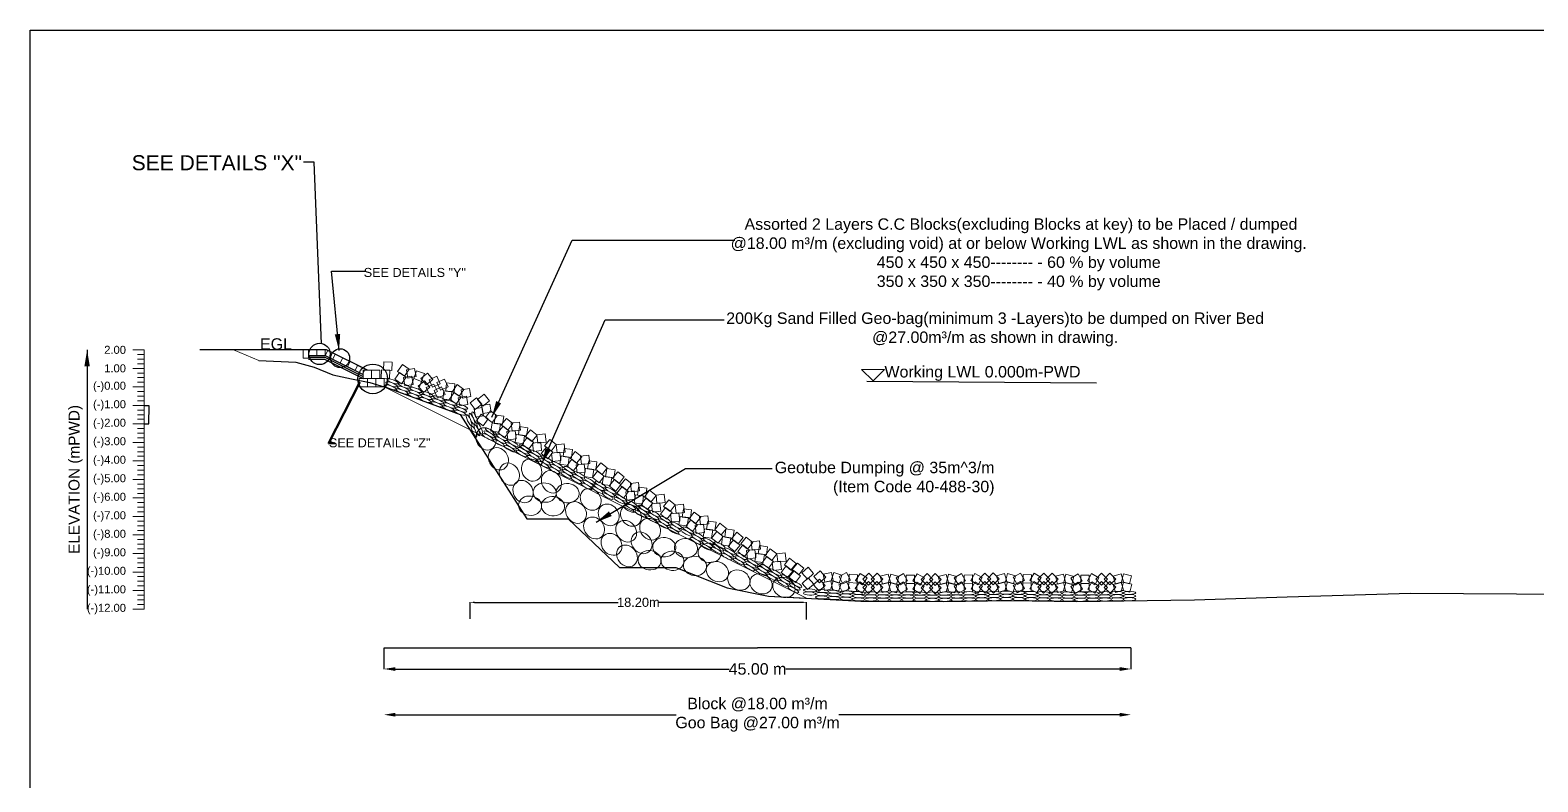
# Model space of a CAD drawing. Header units: inches. Extents: x 89000 to 1304432, y -10828 to 220529.
# Drawn here: x 1190099 to 1196694, y 136581 to 139871 of the extents above; entities that cross this region are included whole.
import ezdxf

# ---------------------------------------------------------------- set-up
doc = ezdxf.new("R2010")
doc.units = ezdxf.units.IN
doc.header["$LTSCALE"] = 7
doc.header["$MEASUREMENT"] = 0
for name, color, linetype, lineweight in [('Cross Section Labels', 7, 'Continuous', 9), ('Existing_Bed_Level for Xsection', 7, 'Continuous', 25), ('Long Section Labels', 7, 'Continuous', 9)]:
    doc.layers.add(name, color=color, linetype=linetype, lineweight=lineweight)
doc.styles.get("Standard").update_dxf_attribs({"font": 'arial.ttf'})
doc.dimstyles.new('Appron Lebeling Style', dxfattribs={"dimtxt": 50, "dimasz": 50, "dimexe": 0.18, "dimexo": 0.0625, "dimgap": 0.09, "dimtad": 0, "dimtih": 1, "dimtoh": 1, "dimdec": 4, "dimzin": 0, "dimdsep": 46, "dimtxsty": 'Standard', "dimcen": 0.09, "dimse1": 1, "dimse2": 1, "dimadec": 0, "dimazin": 0, "dimtfac": 1, "dimtdec": 4, "dimtofl": 0, "dimtmove": 0, "dimatfit": 3, "dimfxl": 1, "dimtolj": 1, "dimtzin": 0, "dimarcsym": 0})
doc.dimstyles.get("Standard").update_dxf_attribs({"dimtxt": 0.18, "dimasz": 0.18, "dimexe": 0.18, "dimexo": 0.0625, "dimgap": 0.09, "dimtad": 0, "dimtih": 1, "dimtoh": 1, "dimdec": 4, "dimzin": 0, "dimdsep": 46, "dimtxsty": 'Standard', "dimcen": 0.09, "dimadec": 0, "dimazin": 0, "dimtfac": 1, "dimtdec": 4, "dimtofl": 0, "dimtmove": 0, "dimatfit": 3, "dimfxl": 1, "dimtolj": 1, "dimtzin": 0, "dimarcsym": 0})

# ---------------------------------------------------------------- blocks, each defined once
blk = doc.blocks.new('*D23')
at = {"layer": 'Cross Section Labels', "color": 0, "lineweight": -2, "transparency": 16777216}
for p, q in [((1191696.8, 137075), (1193157, 137075)), ((1194864.4, 137075), (1193404.2, 137075))]:
    blk.add_line(p, q, dxfattribs=at)
at = {"layer": 'Cross Section Labels', "color": 0, "transparency": 16777216}
for points in [[(1191696.8, 137083.3), (1191696.8, 137066.6), (1191646.8, 137075)], [(1194864.4, 137083.3), (1194864.4, 137066.6), (1194914.4, 137075)]]:
    blk.add_solid(points, dxfattribs=at)
at = {"layer": 'Defpoints', "color": 0, "transparency": 16777216}
for p in [(1191646.8, 138047), (1194914.4, 137111.2), (1194914.4, 137075)]:
    blk.add_point(p, dxfattribs=at)
at = {"layer": 'Cross Section Labels', "color": 0, "transparency": 16777216, "insert": (1193280.6, 137075), "char_height": 50, "attachment_point": 5}
blk.add_mtext('\\A1;45.00 m', dxfattribs=at)
blk = doc.blocks.new('*D24')
at = {"layer": 'Cross Section Labels', "color": 0, "lineweight": -2, "transparency": 16777216}
for p, q in [((1191696.8, 136875), (1192925, 136875)), ((1194864.4, 136875), (1193636.2, 136875))]:
    blk.add_line(p, q, dxfattribs=at)
at = {"layer": 'Cross Section Labels', "color": 0, "transparency": 16777216}
for points in [[(1191696.8, 136883.3), (1191696.8, 136866.6), (1191646.8, 136875)], [(1194864.4, 136883.3), (1194864.4, 136866.6), (1194914.4, 136875)]]:
    blk.add_solid(points, dxfattribs=at)
at = {"layer": 'Defpoints', "color": 0, "transparency": 16777216}
for p in [(1191646.8, 138047), (1194914.4, 137111.2), (1194914.4, 136875)]:
    blk.add_point(p, dxfattribs=at)
at = {"layer": 'Cross Section Labels', "color": 0, "transparency": 16777216, "insert": (1193280.6, 136875), "char_height": 50, "attachment_point": 5}
blk.add_mtext('\\A1;Block @18.00 m³/m ^JGoo Bag @27.00 m³/m ', dxfattribs=at)
blk = doc.blocks.new('*D95')
at = {"layer": 'Cross Section Labels', "color": 0, "lineweight": -2, "transparency": 16777216}
for p, q in [((1192023.2, 137294.8), (1192023.2, 137367)), ((1192043.2, 137366.8), (1192670.9, 137366.8)), ((1193475.5, 137366.8), (1192847.8, 137366.8)), ((1193495.5, 137292.2), (1193495.5, 137367))]:
    blk.add_line(p, q, dxfattribs=at)
at = {"layer": 'Cross Section Labels', "color": 0, "transparency": 16777216}
for points in [[(1192043.2, 137370.1), (1192043.2, 137363.5), (1192023.2, 137366.8)], [(1193475.5, 137370.1), (1193475.5, 137363.5), (1193495.5, 137366.8)]]:
    blk.add_solid(points, dxfattribs=at)
at = {"layer": 'Defpoints', "color": 0, "transparency": 16777216}
for p in [(1192023.2, 137366.8), (1192023.2, 137294.8), (1193495.5, 137292.1)]:
    blk.add_point(p, dxfattribs=at)
at = {"layer": 'Cross Section Labels', "color": 0, "transparency": 16777216, "insert": (1192759.4, 137366.8), "char_height": 40, "attachment_point": 5}
blk.add_mtext('\\A1;18.20m', dxfattribs=at)
blk = doc.blocks.new('*D99')
at = {"layer": 'Cross Section Labels', "color": 0, "lineweight": -2, "transparency": 16777216}
for p, q in [((1191646.8, 137075), (1191646.8, 137168.3)), ((1191646.9, 137168.1), (1193279.9, 137168.1)), ((1194914.2, 137168.1), (1193281.2, 137168.1)), ((1194914.4, 137075), (1194914.4, 137168.3))]:
    blk.add_line(p, q, dxfattribs=at)
at = {"layer": 'Cross Section Labels', "color": 0, "transparency": 16777216}
for points in [[(1191646.9, 137168.1), (1191646.9, 137168.1), (1191646.8, 137168.1)], [(1194914.2, 137168.1), (1194914.2, 137168.1), (1194914.4, 137168.1)]]:
    blk.add_solid(points, dxfattribs=at)
at = {"layer": 'Defpoints', "color": 0, "transparency": 16777216}
for p in [(1194914.4, 137168.1), (1191646.8, 137075), (1194914.4, 137075)]:
    blk.add_point(p, dxfattribs=at)
at = {"layer": 'Cross Section Labels', "color": 0, "transparency": 16777216, "insert": (1193280.6, 137168.1), "char_height": 0.18, "attachment_point": 5}
blk.add_mtext('\\A1;3267.6156', dxfattribs=at)
blk = doc.blocks.new('*D100')
at = {"layer": 'Cross Section Labels', "color": 0, "lineweight": -2, "transparency": 16777216}
for p, q in [((1190598.1, 138228.6), (1190618.7, 138228.6)), ((1190618.5, 138228.4), (1190618.5, 138188.2)), ((1190618.5, 138147.7), (1190618.5, 138187.9)), ((1190598.1, 138147.6), (1190618.7, 138147.6))]:
    blk.add_line(p, q, dxfattribs=at)
at = {"layer": 'Cross Section Labels', "color": 0, "transparency": 16777216}
for points in [[(1190618.5, 138228.4), (1190618.5, 138228.4), (1190618.5, 138228.6)], [(1190618.5, 138147.7), (1190618.5, 138147.7), (1190618.5, 138147.6)]]:
    blk.add_solid(points, dxfattribs=at)
at = {"layer": 'Defpoints', "color": 0, "transparency": 16777216}
for p in [(1190598, 138228.6), (1190598, 138147.6), (1190618.5, 138147.6)]:
    blk.add_point(p, dxfattribs=at)
at = {"layer": 'Cross Section Labels', "color": 0, "transparency": 16777216, "insert": (1190618.5, 138188.1), "char_height": 0.18, "attachment_point": 5}
blk.add_mtext('\\A1;81.0000', dxfattribs=at)

msp = doc.modelspace()

# ---------------------------------------------------------------- linework, layer by layer
msp.add_lwpolyline([(1190098.86418, 139870.76803), (1200098.86418, 139870.76803), (1200098.86418, 132799.76803), (1190098.86418, 132799.76803)], close=True)
at = {"color": 0, "linetype": 'Continuous', "lineweight": -3, "ltscale": 0.5}
for centre, radius in [((1191364.74494, 138453.92755), 46.58127), ((1191454.98201, 138435.27824), 41.34842), ((1191597.65428, 138344.52091), 64.90288)]:
    msp.add_circle(centre, radius, dxfattribs=at)
at = {"layer": 'Cross Section Labels'}
for p, q in [((1191098.86418, 138425.30703), (1190988.80374, 138471.55803)), ((1193495.47545, 137385.20112), (1191646.76162, 138309.55803)), ((1192023.24846, 138121.31461), (1192272.11233, 137732.02803)), ((1192451.89887, 137732.02803), (1192676.57941, 137518.99803)), ((1192676.57941, 137518.99803), (1192923.85825, 137518.99803)), ((1192923.85825, 137518.99803), (1193148.26108, 137430.70803)), ((1193148.26108, 137430.70803), (1193328.03372, 137394.25803)), ((1193328.03372, 137394.25803), (1193495.47545, 137385.20112))]:
    msp.add_line(p, q, dxfattribs=at)
msp.add_lwpolyline([(1193785.95667, 138335.87082), (1193835.95667, 138385.87082), (1193735.95667, 138385.87082)], close=True, dxfattribs=at)
for centre, major_axis in [((1192092.79556, 138082.08647), (23.3014, -44.94369)), ((1192147.00772, 137994.95146), (23.3014, -44.94369)), ((1192194.97884, 137927.93533), (23.3014, -44.94369)), ((1192292.23393, 137945.81559), (23.3014, -44.94369)), ((1192255.13189, 137851.47926), (23.3014, -44.94369)), ((1192379.17729, 137894.13723), (23.3014, -44.94369)), ((1192349.79736, 137846.94947), (50.27199, -5.96805)), ((1192449.94411, 137844.56845), (50.27199, -5.96805)), ((1192551.05536, 137817.35207), (31.35051, -39.74967)), ((1192285.70943, 137789.67361), (50.27199, -5.96805)), ((1192385.85617, 137787.29258), (50.27199, -5.96805)), ((1192486.96743, 137760.07621), (31.35051, -39.74967)), ((1192629.74124, 137749.47432), (31.35051, -39.74967)), ((1192726.77523, 137747.28732), (31.35051, -39.74967)), ((1192565.65331, 137692.19845), (31.35051, -39.74967)), ((1192706.04364, 137678.0236), (31.35051, -39.74967)), ((1192810.81787, 137686.75517), (31.35051, -39.74967)), ((1192641.95571, 137620.74773), (31.35051, -39.74967)), ((1192773.71583, 137627.32194), (31.35051, -39.74967)), ((1192872.56987, 137608.15926), (50.27199, -5.96805)), ((1192967.35987, 137604.14485), (50.27199, -5.96805)), ((1192709.6279, 137570.04607), (31.35051, -39.74967)), ((1192808.48194, 137550.88339), (50.27199, -5.96805)), ((1192908.62869, 137548.50237), (50.27199, -5.96805)), ((1193071.08066, 137583.10719), (50.27199, -5.96805)), ((1193006.99272, 137525.83132), (50.27199, -5.96805)), ((1193105.38957, 137501.28816), (44.58959, -23.97204)), ((1193198.85163, 137464.43317), (44.58959, -23.97204)), ((1193295.82832, 137447.74924), (44.58959, -23.97204)), ((1193395.93062, 137432.09781), (44.58959, -23.97204))]:
    msp.add_ellipse(centre, major_axis=major_axis, ratio=0.8367374961, dxfattribs=at)
at = {"layer": 'Existing_Bed_Level for Xsection'}
for points in [[(1191395.66162, 138471.55803), (1190840.39418, 138471.55803)], [(1191573.86162, 138382.45803), (1191400.79246, 138468.99261), (1191395.66162, 138471.55803), (1191389.92517, 138471.55803), (1191317.02517, 138471.55803)], [(1191317.02517, 138447.25803), (1191389.92517, 138447.25803), (1191555.63662, 138364.4023)], [(1191317.02517, 138439.15803), (1191388.01302, 138439.15803), (1191555.63662, 138355.34623)], [(1191098.86418, 138425.30703), (1191260.87594, 138417.20703), (1191341.9042, 138396.14703), (1191422.8877, 138362.93703), (1191503.91596, 138344.30703), (1191584.94422, 138328.10703), (1191665.92772, 138303.80703), (1191980.06278, 138188.86803), (1192272.11233, 137732.02803), (1192451.89887, 137732.02803), (1192676.57941, 137518.99803), (1192923.85825, 137518.99803), (1193148.26108, 137430.70803), (1193328.03372, 137394.25803), (1193732.36029, 137372.38803), (1194091.99535, 137370.76803), (1194384.03405, 137374.81803), (1194676.07395, 137370.76803), (1195192.60841, 137377.24803), (1195597.03336, 137390.20803), (1196136.28598, 137406.40803), (1196832.60602, 137402.35803), (1197236.95586, 137402.35803), (1197596.51079, 137413.69803)], [(1191317.02517, 138431.05803), (1191386.10087, 138431.05803), (1191555.63662, 138346.29015)], [(1193758.76162, 138334.55803), (1194762.6948, 138328.01817)]]:
    msp.add_lwpolyline(points, dxfattribs=at)
at = {"layer": 'Long Section Labels'}
for points in [[(1190597.99005, 138471.55803), (1190547.99005, 138471.55803)], [(1190597.99005, 138451.30803), (1190567.99005, 138451.30803)], [(1190597.99005, 137337.55803), (1190597.99005, 137418.55803), (1190597.99005, 137499.55803), (1190597.99005, 137580.55803), (1190597.99005, 137661.55803), (1190597.99005, 137742.55803), (1190597.99005, 137823.55803), (1190597.99005, 137904.55803), (1190597.99005, 137985.55803), (1190597.99005, 138066.55803), (1190597.99005, 138147.55803), (1190597.99005, 138228.55803), (1190597.99005, 138309.55803), (1190597.99005, 138390.55803), (1190597.99005, 138471.55803)], [(1190597.99005, 138390.55803), (1190547.99005, 138390.55803)], [(1190597.99005, 138431.05803), (1190567.99005, 138431.05803)], [(1190597.99005, 138410.80803), (1190567.99005, 138410.80803)], [(1190597.99005, 138370.30803), (1190567.99005, 138370.30803)], [(1190597.99005, 138309.55803), (1190547.99005, 138309.55803)], [(1190597.99005, 138350.05803), (1190567.99005, 138350.05803)], [(1190597.99005, 138329.80803), (1190567.99005, 138329.80803)], [(1190597.99005, 138289.30803), (1190567.99005, 138289.30803)], [(1190597.99005, 138269.05803), (1190567.99005, 138269.05803)], [(1190597.99005, 138248.80803), (1190567.99005, 138248.80803)], [(1190597.99005, 138228.55803), (1190547.99005, 138228.55803)], [(1190597.99005, 138208.30803), (1190567.99005, 138208.30803)], [(1190597.99005, 138188.05803), (1190567.99005, 138188.05803)], [(1190597.99005, 138147.55803), (1190547.99005, 138147.55803)], [(1190597.99005, 138167.80803), (1190567.99005, 138167.80803)], [(1190597.99005, 138127.30803), (1190567.99005, 138127.30803)], [(1190597.99005, 138107.05803), (1190567.99005, 138107.05803)], [(1190597.99005, 138066.55803), (1190547.99005, 138066.55803)], [(1190597.99005, 138086.80803), (1190567.99005, 138086.80803)], [(1190597.99005, 138046.30803), (1190567.99005, 138046.30803)], [(1190597.99005, 137985.55803), (1190547.99005, 137985.55803)], [(1190597.99005, 138026.05803), (1190567.99005, 138026.05803)], [(1190597.99005, 138005.80803), (1190567.99005, 138005.80803)], [(1190597.99005, 137904.55803), (1190547.99005, 137904.55803)], [(1190597.99005, 137965.30803), (1190567.99005, 137965.30803)], [(1190597.99005, 137945.05803), (1190567.99005, 137945.05803)], [(1190597.99005, 137924.80803), (1190567.99005, 137924.80803)], [(1190597.99005, 137884.30803), (1190567.99005, 137884.30803)], [(1190597.99005, 137864.05803), (1190567.99005, 137864.05803)], [(1190597.99005, 137843.80803), (1190567.99005, 137843.80803)], [(1190597.99005, 137823.55803), (1190547.99005, 137823.55803)], [(1190597.99005, 137803.30803), (1190567.99005, 137803.30803)], [(1190597.99005, 137783.05803), (1190567.99005, 137783.05803)], [(1190597.99005, 137742.55803), (1190547.99005, 137742.55803)], [(1190597.99005, 137762.80803), (1190567.99005, 137762.80803)], [(1190597.99005, 137722.30803), (1190567.99005, 137722.30803)], [(1190597.99005, 137661.55803), (1190547.99005, 137661.55803)], [(1190597.99005, 137702.05803), (1190567.99005, 137702.05803)], [(1190597.99005, 137681.80803), (1190567.99005, 137681.80803)], [(1190597.99005, 137641.30803), (1190567.99005, 137641.30803)], [(1190597.99005, 137580.55803), (1190547.99005, 137580.55803)], [(1190597.99005, 137621.05803), (1190567.99005, 137621.05803)], [(1190597.99005, 137600.80803), (1190567.99005, 137600.80803)], [(1190597.99005, 137560.30803), (1190567.99005, 137560.30803)], [(1190597.99005, 137540.05803), (1190567.99005, 137540.05803)], [(1190597.99005, 137519.80803), (1190567.99005, 137519.80803)], [(1190597.99005, 137499.55803), (1190547.99005, 137499.55803)], [(1190597.99005, 137479.30803), (1190567.99005, 137479.30803)], [(1190597.99005, 137459.05803), (1190567.99005, 137459.05803)], [(1190597.99005, 137418.55803), (1190547.99005, 137418.55803)], [(1190597.99005, 137438.80803), (1190567.99005, 137438.80803)], [(1190597.99005, 137398.30803), (1190567.99005, 137398.30803)], [(1190597.99005, 137378.05803), (1190567.99005, 137378.05803)], [(1190597.99005, 137337.55803), (1190547.99005, 137337.55803)], [(1190597.99005, 137357.80803), (1190567.99005, 137357.80803)]]:
    msp.add_lwpolyline(points, dxfattribs=at)
for points in [[(1191317.02517, 138471.55803), (1191292.72517, 138471.55803), (1191292.72517, 138435.10803), (1191317.02517, 138435.10803)], [(1191353.47517, 138471.55803), (1191317.02517, 138471.55803), (1191317.02517, 138447.25803), (1191353.47517, 138447.25803)], [(1191389.92517, 138471.55803), (1191353.47517, 138471.55803), (1191353.47517, 138447.25803), (1191389.92517, 138447.25803)], [(1191433.39433, 138452.69167), (1191400.79246, 138468.99261), (1191389.92517, 138447.25803), (1191422.52704, 138430.95709)], [(1191465.99621, 138436.39074), (1191433.39433, 138452.69167), (1191422.52704, 138430.95709), (1191455.12891, 138414.65616)], [(1191498.59808, 138420.0898), (1191465.99621, 138436.39074), (1191455.12891, 138414.65616), (1191487.73079, 138398.35522)], [(1191531.19995, 138403.78887), (1191498.59808, 138420.0898), (1191487.73079, 138398.35522), (1191520.33266, 138382.05429)], [(1191563.80182, 138387.48793), (1191531.19995, 138403.78887), (1191520.33266, 138382.05429), (1191552.93453, 138365.75335)], [(1191592.08662, 138382.45803), (1191555.63662, 138382.45803), (1191555.63662, 138346.00803), (1191592.08662, 138346.00803)], [(1191628.53662, 138382.45803), (1191592.08662, 138382.45803), (1191592.08662, 138346.00803), (1191628.53662, 138346.00803)], [(1191671.96634, 138383.48514), (1191635.53221, 138384.56073), (1191634.45662, 138348.1266), (1191670.89075, 138347.05101)], [(1191682.44213, 138418.39732), (1191646.008, 138419.47291), (1191644.93241, 138383.03878), (1191681.36654, 138381.96319)], [(1191744.32957, 138352.23335), (1191714.51115, 138373.19676), (1191693.54775, 138343.37834), (1191723.36616, 138322.41494)], [(1191756.85423, 138386.46398), (1191727.03581, 138407.42738), (1191706.0724, 138377.60897), (1191735.89082, 138356.64556)], [(1191780.5257, 138390.59072), (1191744.61503, 138384.34358), (1191750.86217, 138348.43291), (1191786.77284, 138354.68005)], [(1191823.3022, 138367.84014), (1191789.07157, 138380.3648), (1191776.54692, 138346.13418), (1191810.77754, 138333.60952)], [(1191859.82867, 138342.18802), (1191836.42967, 138370.13599), (1191808.48169, 138346.73699), (1191831.88069, 138318.78902)], [(1191573.86162, 138346.00803), (1191537.41162, 138346.00803), (1191537.41162, 138309.55803), (1191573.86162, 138309.55803)], [(1191610.31162, 138346.00803), (1191573.86162, 138346.00803), (1191573.86162, 138309.55803), (1191610.31162, 138309.55803)], [(1191646.76162, 138346.00803), (1191610.31162, 138346.00803), (1191610.31162, 138309.55803), (1191646.76162, 138309.55803)], [(1191768.00104, 138356.3601), (1191732.09038, 138350.11296), (1191738.33752, 138314.20229), (1191774.24818, 138320.44943)], [(1191810.77754, 138333.60952), (1191776.54692, 138346.13418), (1191764.02226, 138311.90355), (1191798.25289, 138299.3789)], [(1191847.30401, 138307.95739), (1191823.90501, 138335.90537), (1191795.95704, 138312.50637), (1191819.35604, 138284.5584)], [(1191864.72705, 138321.9084), (1191831.65997, 138306.57313), (1191846.99524, 138273.50605), (1191880.06232, 138288.84132)], [(1191877.25171, 138356.13903), (1191844.18463, 138340.80375), (1191859.5199, 138307.73667), (1191892.58698, 138323.07194)], [(1191914.3, 138276.33594), (1191898.9384, 138309.3908), (1191865.88354, 138294.0292), (1191881.24514, 138260.97434)], [(1191926.82465, 138310.56656), (1191911.46306, 138343.62142), (1191878.4082, 138328.25982), (1191893.76979, 138295.20496)], [(1191956.61584, 138323.42626), (1191920.30933, 138326.65733), (1191917.07826, 138290.35082), (1191953.38477, 138287.11975)], [(1191996.46858, 138298.79139), (1191966.65016, 138319.75479), (1191945.68676, 138289.93638), (1191975.50517, 138268.97297)], [(1192020.14005, 138302.91813), (1191984.22939, 138296.67099), (1191990.47653, 138260.76032), (1192026.38719, 138267.00746)], [(1191944.09118, 138289.19564), (1191907.78467, 138292.4267), (1191904.5536, 138256.12019), (1191940.86011, 138252.88913)], [(1191983.94393, 138264.56076), (1191954.12551, 138285.52417), (1191933.1621, 138255.70575), (1191962.98052, 138234.74235)], [(1192007.6154, 138268.68751), (1191971.70473, 138262.44037), (1191977.95187, 138226.5297), (1192013.86254, 138232.77684)], [(1192074.19644, 138233.93778), (1192051.22552, 138262.23865), (1192022.92465, 138239.26773), (1192045.89556, 138210.96686)], [(1192107.48127, 138248.7945), (1192084.51036, 138277.09537), (1192056.20948, 138254.12445), (1192079.1804, 138225.82358)], [(1192115.60755, 138198.34348), (1192109.87904, 138234.34052), (1192073.882, 138228.612), (1192079.61052, 138192.61497)], [(1192082.32272, 138183.48676), (1192076.5942, 138219.4838), (1192040.59716, 138213.75528), (1192046.32568, 138177.75824)], [(1192101.77202, 138169.37672), (1192072.27612, 138190.79154), (1192050.8613, 138161.29565), (1192080.3572, 138139.88083)], [(1192141.64915, 138183.31126), (1192112.15325, 138204.72608), (1192090.73843, 138175.23019), (1192120.23433, 138153.81537)], [(1192170.31783, 138180.83449), (1192134.24245, 138186.04693), (1192129.03, 138149.97155), (1192165.10538, 138144.75911)], [(1192210.51108, 138149.27749), (1192181.88416, 138171.84078), (1192159.32087, 138143.21386), (1192187.94779, 138120.65057)], [(1192155.93928, 138147.34031), (1192119.8639, 138152.55276), (1192114.65145, 138116.47738), (1192150.72683, 138111.26493)], [(1192196.13253, 138115.78332), (1192167.50561, 138138.34661), (1192144.94232, 138109.71969), (1192173.56924, 138087.1564)], [(1192219.99431, 138118.60889), (1192183.79567, 138114.33566), (1192188.06889, 138078.13702), (1192224.26754, 138082.41024)], [(1192239.84215, 138155.89723), (1192203.6435, 138151.624), (1192207.91672, 138115.42536), (1192244.11537, 138119.69858)], [(1192261.53747, 138097.11264), (1192225.4621, 138102.32508), (1192220.24965, 138066.24971), (1192256.32503, 138061.03726)], [(1192275.91603, 138130.60681), (1192239.84065, 138135.81926), (1192234.6282, 138099.74388), (1192270.70358, 138094.53143)], [(1192316.10928, 138099.04982), (1192287.48236, 138121.61311), (1192264.91907, 138092.98619), (1192293.54599, 138070.4229)], [(1192351.96212, 138104.36737), (1192315.76347, 138100.09415), (1192320.03669, 138063.8955), (1192356.23534, 138068.16873)], [(1192301.73073, 138065.55565), (1192273.10381, 138088.11893), (1192250.54052, 138059.49201), (1192279.16744, 138036.92873)], [(1192332.11429, 138067.07903), (1192295.91564, 138062.80581), (1192300.18886, 138026.60716), (1192336.38751, 138030.88039)], [(1192385.88716, 138023.94505), (1192357.26024, 138046.50834), (1192334.69695, 138017.88142), (1192363.32387, 137995.31813)], [(1192400.26571, 138057.43923), (1192371.63879, 138080.00252), (1192349.0755, 138051.3756), (1192377.70242, 138028.81231)], [(1192435.46549, 138060.80281), (1192399.26684, 138056.52958), (1192403.54006, 138020.33094), (1192439.73871, 138024.60416)], [(1192471.53937, 138035.51239), (1192435.46399, 138040.72484), (1192430.25155, 138004.64946), (1192466.32692, 137999.43701)], [(1192415.61766, 138023.51447), (1192379.41901, 138019.24124), (1192383.69223, 137983.0426), (1192419.89088, 137987.31582)], [(1192457.16082, 138002.01822), (1192421.08544, 138007.23066), (1192415.87299, 137971.15528), (1192451.94837, 137965.94284)], [(1192497.35407, 137970.46122), (1192468.72715, 137993.02451), (1192446.16386, 137964.39759), (1192474.79078, 137941.8343)], [(1192511.73262, 138003.9554), (1192483.1057, 138026.51869), (1192460.54241, 137997.89177), (1192489.16933, 137975.32848)], [(1192522.94971, 137973.28679), (1192486.75107, 137969.01357), (1192491.02429, 137932.81492), (1192527.22294, 137937.08814)], [(1192542.79755, 138010.57513), (1192506.5989, 138006.30191), (1192510.87212, 137970.10326), (1192547.07077, 137974.37648)], [(1192578.40144, 137981.49867), (1192542.32606, 137986.71112), (1192537.11361, 137950.63574), (1192573.18899, 137945.42329)], [(1192623.63608, 137954.97635), (1192595.00916, 137977.53964), (1192572.44587, 137948.91272), (1192601.07279, 137926.34943)], [(1192564.02288, 137948.00449), (1192527.94751, 137953.21694), (1192522.73506, 137917.14156), (1192558.81044, 137911.92912)], [(1192609.76097, 137918.96519), (1192581.13405, 137941.52848), (1192558.57076, 137912.90156), (1192587.19768, 137890.33827)], [(1192643.03934, 137913.66371), (1192606.96397, 137918.87615), (1192601.75152, 137882.80077), (1192637.8269, 137877.58833)], [(1192657.4179, 137947.15788), (1192621.34252, 137952.37033), (1192616.13007, 137916.29495), (1192652.20545, 137911.0825)], [(1192683.2326, 137882.10671), (1192654.60568, 137904.67), (1192632.04239, 137876.04308), (1192660.66931, 137853.47979)], [(1192697.61115, 137915.60089), (1192668.98423, 137938.16418), (1192646.42094, 137909.53726), (1192675.04786, 137886.97397)], [(1192731.32899, 137884.69735), (1192702.70207, 137907.26064), (1192680.13878, 137878.63372), (1192708.7657, 137856.07043)], [(1192716.95044, 137851.20318), (1192688.32352, 137873.76646), (1192665.76023, 137845.13954), (1192694.38715, 137822.57626)], [(1192740.81222, 137854.02874), (1192704.61358, 137849.75552), (1192708.8868, 137813.55687), (1192745.08545, 137817.8301)], [(1192760.66006, 137891.31709), (1192724.46141, 137887.04386), (1192728.73463, 137850.84521), (1192764.93328, 137855.11844)], [(1192796.73394, 137866.02667), (1192760.65856, 137871.23912), (1192755.44611, 137835.16374), (1192791.52149, 137829.95129)], [(1192836.92719, 137834.46968), (1192808.30027, 137857.03297), (1192785.73698, 137828.40605), (1192814.3639, 137805.84276)], [(1192872.78003, 137839.78723), (1192836.58138, 137835.51401), (1192840.8546, 137799.31536), (1192877.05325, 137803.58858)], [(1192782.35539, 137832.53249), (1192746.28001, 137837.74494), (1192741.06756, 137801.66956), (1192777.14294, 137796.45712)], [(1192822.54864, 137800.9755), (1192793.92172, 137823.53879), (1192771.35843, 137794.91187), (1192799.98535, 137772.34858)], [(1192852.9322, 137802.49889), (1192816.73355, 137798.22567), (1192821.00677, 137762.02702), (1192857.20542, 137766.30024)], [(1192906.70507, 137759.36491), (1192878.07815, 137781.9282), (1192855.51486, 137753.30128), (1192884.14178, 137730.73799)], [(1192921.08362, 137792.85909), (1192892.4567, 137815.42237), (1192869.89341, 137786.79545), (1192898.52033, 137764.23217)], [(1192956.2834, 137796.22266), (1192920.08475, 137791.94944), (1192924.35798, 137755.75079), (1192960.55662, 137760.02402)], [(1192992.35728, 137770.93225), (1192956.2819, 137776.14469), (1192951.06946, 137740.06932), (1192987.14483, 137734.85687)], [(1192936.43557, 137758.93432), (1192900.23692, 137754.6611), (1192904.51014, 137718.46245), (1192940.70879, 137722.73568)], [(1192977.97873, 137737.43807), (1192941.90335, 137742.65052), (1192936.6909, 137706.57514), (1192972.76628, 137701.36269)], [(1193018.17198, 137705.88108), (1192989.54506, 137728.44437), (1192966.98177, 137699.81745), (1192995.60869, 137677.25416)], [(1193032.55053, 137739.37526), (1193003.92361, 137761.93854), (1192981.36032, 137733.31162), (1193009.98724, 137710.74834)], [(1193043.76762, 137708.70665), (1193007.56898, 137704.43343), (1193011.8422, 137668.23478), (1193048.04085, 137672.508)], [(1193063.61546, 137745.99499), (1193027.41681, 137741.72177), (1193031.69003, 137705.52312), (1193067.88868, 137709.79634)], [(1193099.21935, 137716.91853), (1193063.14397, 137722.13097), (1193057.93152, 137686.05559), (1193094.0069, 137680.84315)], [(1193144.45399, 137690.39621), (1193115.82707, 137712.9595), (1193093.26378, 137684.33258), (1193121.8907, 137661.76929)], [(1193084.8408, 137683.42435), (1193048.76542, 137688.6368), (1193043.55297, 137652.56142), (1193079.62835, 137647.34897)], [(1193130.57888, 137654.38505), (1193101.95196, 137676.94834), (1193079.38867, 137648.32142), (1193108.01559, 137625.75813)], [(1193163.85726, 137649.08356), (1193127.78188, 137654.29601), (1193122.56943, 137618.22063), (1193158.64481, 137613.00819)], [(1193178.23581, 137682.57774), (1193142.16043, 137687.79018), (1193136.94798, 137651.71481), (1193173.02336, 137646.50236)], [(1193218.42906, 137651.02075), (1193189.80214, 137673.58403), (1193167.23885, 137644.95712), (1193195.86577, 137622.39383)], [(1193259.46256, 137628.72654), (1193230.83564, 137651.28983), (1193208.27235, 137622.66291), (1193236.89927, 137600.09962)], [(1193204.05051, 137617.52657), (1193175.42359, 137640.08986), (1193152.8603, 137611.46294), (1193181.48722, 137588.89965)], [(1193245.08401, 137595.23237), (1193216.45709, 137617.79565), (1193193.8938, 137589.16873), (1193222.52072, 137566.60545)], [(1193268.94579, 137598.05793), (1193232.74714, 137593.78471), (1193237.02036, 137557.58606), (1193273.21901, 137561.85929)], [(1193288.79362, 137635.34627), (1193252.59497, 137631.07305), (1193256.8682, 137594.8744), (1193293.06684, 137599.14763)], [(1193310.48895, 137576.56168), (1193274.41357, 137581.77413), (1193269.20113, 137545.69875), (1193305.2765, 137540.4863)], [(1193324.8675, 137610.05586), (1193288.79212, 137615.2683), (1193283.57968, 137579.19293), (1193319.65506, 137573.98048)], [(1193365.06075, 137578.49887), (1193336.43383, 137601.06215), (1193313.87055, 137572.43523), (1193342.49747, 137549.87195)], [(1193400.91359, 137583.81642), (1193364.71495, 137579.5432), (1193368.98817, 137543.34455), (1193405.18682, 137547.61777)], [(1193350.6822, 137545.00469), (1193322.05528, 137567.56798), (1193299.49199, 137538.94106), (1193328.11891, 137516.37777)], [(1193381.06576, 137546.52808), (1193344.86711, 137542.25486), (1193349.14034, 137506.05621), (1193385.33898, 137510.32943)], [(1193434.83863, 137503.3941), (1193406.21171, 137525.95739), (1193383.64842, 137497.33047), (1193412.27534, 137474.76718)], [(1193449.21718, 137536.88827), (1193420.59026, 137559.45156), (1193398.02697, 137530.82464), (1193426.65389, 137508.26135)], [(1193483.52295, 137515.89977), (1193454.89603, 137538.46306), (1193432.33275, 137509.83614), (1193460.95967, 137487.27285)], [(1193501.74554, 137520.05275), (1193474.60734, 137495.71922), (1193498.94088, 137468.58103), (1193526.07907, 137492.91456)], [(1193469.1444, 137482.4056), (1193440.51748, 137504.96888), (1193417.9542, 137476.34196), (1193446.58112, 137453.77868)], [(1193502.34858, 137473.80434), (1193475.21039, 137449.47081), (1193499.54392, 137422.33261), (1193526.68212, 137446.66615)], [(1193576.80303, 137440.43442), (1193552.44789, 137467.55322), (1193525.32909, 137443.19809), (1193549.68423, 137416.07928)], [(1193578.77173, 137476.83121), (1193554.41659, 137503.95002), (1193527.29779, 137479.59488), (1193551.65293, 137452.47607)], [(1193601.53231, 137461.44273), (1193565.86768, 137453.91701), (1193573.3934, 137418.25237), (1193609.05803, 137425.77809)], [(1193603.50101, 137497.83952), (1193567.83638, 137490.3138), (1193575.3621, 137454.64917), (1193611.02673, 137462.17489)], [(1193646.84643, 137449.53687), (1193612.20163, 137460.86562), (1193600.87288, 137426.22083), (1193635.51767, 137414.89208)], [(1193648.81513, 137485.93367), (1193614.17033, 137497.26242), (1193602.84158, 137462.61762), (1193637.48637, 137451.28887)], [(1193668.27684, 137460.40453), (1193635.76207, 137443.93054), (1193652.23606, 137411.41577), (1193684.75083, 137427.88976)], [(1193670.24554, 137496.80132), (1193637.73077, 137480.32734), (1193654.20476, 137447.81257), (1193686.71953, 137464.28655)], [(1193715.83599, 137451.1555), (1193679.43919, 137453.1242), (1193677.47049, 137416.7274), (1193713.86729, 137414.7587)], [(1193717.80469, 137487.55229), (1193681.4079, 137489.52099), (1193679.43919, 137453.1242), (1193715.83599, 137451.1555)], [(1193758.26662, 137437.30428), (1193727.71851, 137457.18933), (1193707.83345, 137426.64122), (1193738.38157, 137406.75617)], [(1193760.23532, 137473.70107), (1193729.68721, 137493.58613), (1193709.80216, 137463.03802), (1193740.35027, 137443.15296)], [(1193766.675, 137457.54336), (1193740.7749, 137431.89599), (1193766.42227, 137405.9959), (1193792.32237, 137431.64327)], [(1193766.83919, 137493.99299), (1193740.93909, 137468.34562), (1193766.58646, 137442.44553), (1193792.48656, 137468.0929)], [(1193828.77209, 137431.4996), (1193803.1041, 137457.37926), (1193777.22444, 137431.71128), (1193802.89243, 137405.83161)], [(1193828.93628, 137467.94923), (1193803.26829, 137493.82889), (1193777.38863, 137468.16091), (1193803.05662, 137442.28124)], [(1193852.43086, 137453.70655), (1193817.18259, 137444.42422), (1193826.46492, 137409.17595), (1193861.7132, 137418.45828)], [(1193852.59505, 137490.15618), (1193817.34678, 137480.87385), (1193826.62911, 137445.62558), (1193861.87739, 137454.90791)], [(1193898.27889, 137444.05892), (1193863.11567, 137453.65842), (1193853.51616, 137418.4952), (1193888.67938, 137408.8957)], [(1193898.44308, 137480.50855), (1193863.27986, 137490.10805), (1193853.68035, 137454.94483), (1193888.84357, 137445.34533)], [(1193919.14493, 137455.97432), (1193887.48571, 137437.91065), (1193905.54938, 137406.25142), (1193937.2086, 137424.31509)], [(1193919.30912, 137492.42395), (1193887.6499, 137474.36028), (1193905.71357, 137442.70105), (1193937.37279, 137460.76472)], [(1193967.10369, 137449.0914), (1193930.65406, 137449.25559), (1193930.48987, 137412.80596), (1193966.9395, 137412.64177)], [(1193967.26788, 137485.54103), (1193930.81825, 137485.70522), (1193930.65406, 137449.25559), (1193967.10369, 137449.0914)], [(1194010.16809, 137437.35802), (1193978.67289, 137455.70617), (1193960.32474, 137424.21097), (1193991.81994, 137405.86281)], [(1194010.33228, 137473.80765), (1193978.83708, 137492.1558), (1193960.48893, 137460.6606), (1193991.98413, 137442.31244)], [(1194021.82241, 137456.39403), (1193995.92231, 137430.74666), (1194021.56968, 137404.84657), (1194047.46978, 137430.49394)], [(1194021.9866, 137492.84366), (1193996.0865, 137467.19629), (1194021.73387, 137441.2962), (1194047.63397, 137466.94357)], [(1194083.9195, 137430.35027), (1194058.25151, 137456.22994), (1194032.37185, 137430.56195), (1194058.03984, 137404.68229)], [(1194084.08369, 137466.7999), (1194058.4157, 137492.67957), (1194032.53604, 137467.01158), (1194058.20403, 137441.13192)], [(1194105.56768, 137489.27619), (1194070.49588, 137479.34789), (1194080.42418, 137444.27608), (1194115.49599, 137454.20438)], [(1194106.07313, 137452.82969), (1194071.00132, 137442.90139), (1194080.92962, 137407.82959), (1194116.00143, 137417.75789)], [(1194151.5852, 137480.47243), (1194116.25157, 137489.42435), (1194107.29965, 137454.09072), (1194142.63329, 137445.1388)], [(1194152.09065, 137444.02594), (1194116.75701, 137452.97786), (1194107.80509, 137417.64422), (1194143.13873, 137408.6923)], [(1194172.22883, 137492.76915), (1194140.9068, 137474.12693), (1194159.54902, 137442.80489), (1194190.87105, 137461.44711)], [(1194172.73427, 137456.32265), (1194141.41224, 137437.68043), (1194160.05446, 137406.35839), (1194191.3765, 137425.00061)], [(1194220.30595, 137486.76843), (1194183.85945, 137486.26298), (1194184.36489, 137449.81649), (1194220.81139, 137450.32193)], [(1194220.81139, 137450.32193), (1194184.36489, 137449.81649), (1194184.87033, 137413.36999), (1194221.31683, 137413.87543)], [(1194263.57863, 137475.82814), (1194231.75167, 137493.59461), (1194213.9852, 137461.76766), (1194245.81216, 137444.00119)], [(1194264.08407, 137439.38165), (1194232.25711, 137457.14812), (1194214.49064, 137425.32116), (1194246.3176, 137407.55469)], [(1194274.88127, 137495.07504), (1194249.45671, 137468.9562), (1194275.57555, 137443.53163), (1194301.00012, 137469.65048)], [(1194275.38671, 137458.62855), (1194249.96215, 137432.5097), (1194276.08099, 137407.08514), (1194301.50556, 137433.20398)], [(1194337.44633, 137470.17644), (1194311.30724, 137495.5802), (1194285.90349, 137469.44112), (1194312.04257, 137444.03736)], [(1194337.95177, 137433.72995), (1194311.81269, 137459.1337), (1194286.40893, 137432.99462), (1194312.54801, 137407.59086)], [(1194360.69315, 137492.81427), (1194325.62135, 137482.88597), (1194335.54965, 137447.81417), (1194370.62145, 137457.74247)], [(1194361.19859, 137456.36778), (1194326.12679, 137446.43948), (1194336.05509, 137411.36767), (1194371.12689, 137421.29598)], [(1194409.22449, 137446.8932), (1194374.15269, 137456.82149), (1194364.22439, 137421.74969), (1194399.29619, 137411.82139)], [(1194409.72993, 137483.33969), (1194374.65813, 137493.26799), (1194364.72983, 137458.19619), (1194399.80163, 137448.26789)], [(1194430.20118, 137458.61272), (1194398.37422, 137440.84625), (1194416.1407, 137409.01929), (1194447.96765, 137426.78576)], [(1194430.70662, 137495.05921), (1194398.87966, 137477.29274), (1194416.64613, 137445.46579), (1194448.47309, 137463.23226)], [(1194478.0934, 137451.28109), (1194441.6469, 137451.78653), (1194441.14147, 137415.34004), (1194477.58796, 137414.8346)], [(1194478.59884, 137487.72759), (1194442.15234, 137488.23303), (1194441.6469, 137451.78653), (1194478.0934, 137451.28109)], [(1194521.04606, 137439.14504), (1194489.72402, 137457.78726), (1194471.0818, 137426.46522), (1194502.40384, 137407.823)], [(1194521.5515, 137475.59153), (1194490.22946, 137494.23375), (1194471.58724, 137462.91171), (1194502.90928, 137444.26949)], [(1194532.87808, 137458.07111), (1194506.739, 137432.66735), (1194532.14276, 137406.52827), (1194558.28184, 137431.93203)], [(1194533.38352, 137494.5176), (1194507.24444, 137469.11384), (1194532.6482, 137442.97476), (1194558.78728, 137468.37852)], [(1194594.72862, 137431.44711), (1194569.30406, 137457.56595), (1194543.18521, 137432.14139), (1194568.60978, 137406.02254)], [(1194595.23406, 137467.89361), (1194569.8095, 137494.01245), (1194543.69065, 137468.58788), (1194569.11522, 137442.46904)], [(1194618.59427, 137453.43159), (1194583.26064, 137444.47967), (1194592.21256, 137409.14603), (1194627.54619, 137418.09795)], [(1194619.09971, 137489.87808), (1194583.76608, 137480.92616), (1194592.718, 137445.59253), (1194628.05163, 137454.54445)], [(1194664.34996, 137443.35512), (1194629.27816, 137453.28342), (1194619.34986, 137418.21162), (1194654.42166, 137408.28332)], [(1194664.8554, 137479.80162), (1194629.7836, 137489.72992), (1194619.8553, 137454.65812), (1194654.9271, 137444.72982)], [(1194682.63977, 137491.73672), (1194651.29311, 137473.13595), (1194669.89388, 137441.78928), (1194701.24055, 137460.39006)], [(1194683.09701, 137455.28959), (1194651.75034, 137436.68882), (1194670.35112, 137405.34215), (1194701.69779, 137423.94292)], [(1194730.70891, 137485.67242), (1194694.26178, 137485.21518), (1194694.71901, 137448.76805), (1194731.16614, 137449.22529)], [(1194731.16614, 137449.22529), (1194694.71901, 137448.76805), (1194695.17625, 137412.32092), (1194731.62338, 137412.77816)], [(1194773.96708, 137474.67491), (1194742.16365, 137492.48346), (1194724.3551, 137460.68003), (1194756.15853, 137442.87148)], [(1194774.42432, 137438.22778), (1194742.62089, 137456.03633), (1194724.81234, 137424.2329), (1194756.61577, 137406.42435)], [(1194785.29517, 137493.90685), (1194759.83608, 137467.82165), (1194785.92128, 137442.36256), (1194811.38037, 137468.44776)], [(1194785.75241, 137457.45971), (1194760.29332, 137431.37452), (1194786.37851, 137405.91543), (1194811.8376, 137432.00063)], [(1194847.82724, 137468.92551), (1194821.72178, 137494.36382), (1194796.28347, 137468.25836), (1194822.38893, 137442.82006)], [(1194848.28448, 137432.47838), (1194822.17902, 137457.91669), (1194796.74071, 137431.81123), (1194822.84617, 137406.37292)], [(1194871.10399, 137491.53258), (1194836.01908, 137481.65067), (1194845.90099, 137446.56577), (1194880.98589, 137456.44768)], [(1194871.56122, 137455.08545), (1194836.47632, 137445.20354), (1194846.35822, 137410.11864), (1194881.44313, 137420.00054)], [(1194917.10982, 137482.66797), (1194881.78806, 137491.66661), (1194872.78942, 137456.34485), (1194908.11118, 137447.34621)], [(1194917.56706, 137446.22084), (1194882.2453, 137455.21948), (1194873.24665, 137419.89772), (1194908.56842, 137410.89907)]]:
    msp.add_lwpolyline(points, close=True, dxfattribs=at)
for centre, major_axis in [((1191674.817, 138307.88592), (25.31545, -9.26268)), ((1191679.54854, 138320.81749), (25.31545, -9.26268)), ((1191684.28008, 138333.74906), (25.31545, -9.26268)), ((1191725.4479, 138289.36056), (25.31545, -9.26268)), ((1191730.17943, 138302.29213), (25.31545, -9.26268)), ((1191734.91097, 138315.2237), (25.31545, -9.26268)), ((1191785.54186, 138296.69834), (25.31545, -9.26268)), ((1191776.07879, 138270.83521), (25.31545, -9.26268)), ((1191780.81033, 138283.76678), (25.31545, -9.26268)), ((1191826.70968, 138252.30985), (25.31545, -9.26268)), ((1191831.44122, 138265.24142), (25.31545, -9.26268)), ((1191836.17276, 138278.17299), (25.31545, -9.26268)), ((1191877.34058, 138233.78449), (25.31545, -9.26268)), ((1191882.07211, 138246.71606), (25.31545, -9.26268)), ((1191886.80365, 138259.64763), (25.31545, -9.26268)), ((1191932.70301, 138228.1907), (25.31545, -9.26268)), ((1191937.43454, 138241.12227), (25.31545, -9.26268)), ((1191988.06544, 138222.59691), (25.31545, -9.26268)), ((1191927.97147, 138215.25914), (25.31545, -9.26268)), ((1191978.60236, 138196.73378), (25.31545, -9.26268)), ((1191983.3339, 138209.66535), (25.31545, -9.26268)), ((1192018.65967, 138163.92181), (10.98737, -24.61599)), ((1192031.23394, 138169.53435), (10.98737, -24.61599)), ((1192043.80821, 138175.14689), (10.98737, -24.61599)), ((1192040.63441, 138114.68984), (10.98737, -24.61599)), ((1192053.20868, 138120.30238), (10.98737, -24.61599)), ((1192065.78296, 138125.91492), (10.98737, -24.61599)), ((1192100.63847, 138090.59903), (23.52006, -13.17101)), ((1192107.36645, 138102.61348), (23.52006, -13.17101)), ((1192114.09443, 138114.62794), (23.52006, -13.17101)), ((1192161.94191, 138088.86125), (23.52006, -13.17101)), ((1192148.48595, 138064.83234), (23.52006, -13.17101)), ((1192155.21393, 138076.8468), (23.52006, -13.17101)), ((1192196.33518, 138039.48069), (23.52006, -13.17101)), ((1192203.06317, 138051.49514), (23.52006, -13.17101)), ((1192209.79115, 138063.5096), (23.52006, -13.17101)), ((1192254.21994, 138030.35021), (23.52006, -13.17101)), ((1192260.94792, 138042.36466), (23.52006, -13.17101)), ((1192267.54011, 138038.63358), (23.52006, -13.17101)), ((1192247.49196, 138018.33575), (23.52006, -13.17101)), ((1192296.26181, 137995.50461), (23.52006, -13.17101)), ((1192302.98979, 138007.51906), (23.52006, -13.17101)), ((1192309.71778, 138019.53352), (23.52006, -13.17101)), ((1192344.10929, 137969.73792), (23.52006, -13.17101)), ((1192350.83727, 137981.75237), (23.52006, -13.17101)), ((1192357.56525, 137993.76683), (23.52006, -13.17101)), ((1192398.68651, 137956.40072), (23.52006, -13.17101)), ((1192405.41449, 137968.41518), (23.52006, -13.17101)), ((1192391.95853, 137944.38626), (23.52006, -13.17101)), ((1192443.1153, 137923.24133), (23.52006, -13.17101)), ((1192449.84328, 137935.25579), (23.52006, -13.17101)), ((1192456.57127, 137947.27024), (23.52006, -13.17101)), ((1192488.02666, 137900.90696), (23.52006, -13.17101)), ((1192494.75464, 137912.92141), (23.52006, -13.17101)), ((1192501.48262, 137924.93587), (23.52006, -13.17101)), ((1192546.10354, 137898.44904), (23.52006, -13.17101)), ((1192532.64757, 137874.42012), (23.52006, -13.17101)), ((1192539.37556, 137886.43458), (23.52006, -13.17101)), ((1192580.65171, 137858.00757), (23.52006, -13.17101)), ((1192587.3797, 137870.02203), (23.52006, -13.17101)), ((1192594.10768, 137882.03649), (23.52006, -13.17101)), ((1192625.27263, 137831.52074), (23.52006, -13.17101)), ((1192632.00061, 137843.5352), (23.52006, -13.17101)), ((1192638.72859, 137855.54965), (23.52006, -13.17101)), ((1192682.75982, 137824.28111), (23.52006, -13.17101)), ((1192676.03184, 137812.26665), (23.52006, -13.17101)), ((1192717.15309, 137774.90054), (23.52006, -13.17101)), ((1192723.88108, 137786.915), (23.52006, -13.17101)), ((1192730.60906, 137798.92946), (23.52006, -13.17101)), ((1192775.03785, 137765.77007), (23.52006, -13.17101)), ((1192781.76583, 137777.78452), (23.52006, -13.17101)), ((1192788.35802, 137774.05344), (23.52006, -13.17101)), ((1192768.30987, 137753.75561), (23.52006, -13.17101)), ((1192817.07972, 137730.92446), (23.52006, -13.17101)), ((1192823.80771, 137742.93892), (23.52006, -13.17101)), ((1192830.53569, 137754.95338), (23.52006, -13.17101)), ((1192864.9272, 137705.15778), (23.52006, -13.17101)), ((1192871.65518, 137717.17223), (23.52006, -13.17101)), ((1192878.38317, 137729.18669), (23.52006, -13.17101)), ((1192919.50442, 137691.82058), (23.52006, -13.17101)), ((1192926.2324, 137703.83503), (23.52006, -13.17101)), ((1192912.77644, 137679.80612), (23.52006, -13.17101)), ((1192970.66119, 137670.67564), (23.52006, -13.17101)), ((1192977.38918, 137682.6901), (23.52006, -13.17101)), ((1193008.84457, 137636.32682), (23.52006, -13.17101)), ((1193015.57255, 137648.34127), (23.52006, -13.17101)), ((1193022.30053, 137660.35573), (23.52006, -13.17101)), ((1193066.92145, 137633.86889), (23.52006, -13.17101)), ((1193053.46548, 137609.83998), (23.52006, -13.17101)), ((1193060.19347, 137621.85444), (23.52006, -13.17101)), ((1193101.46963, 137593.42743), (23.52006, -13.17101)), ((1193108.19761, 137605.44189), (23.52006, -13.17101)), ((1193114.92559, 137617.45634), (23.52006, -13.17101)), ((1193146.09054, 137566.9406), (23.52006, -13.17101)), ((1193152.81852, 137578.95505), (23.52006, -13.17101)), ((1193159.54651, 137590.96951), (23.52006, -13.17101)), ((1193210.89339, 137568.3103), (23.52006, -13.17101)), ((1193197.62049, 137545.38133), (23.52006, -13.17101)), ((1193204.1654, 137556.29584), (23.52006, -13.17101)), ((1193245.28666, 137518.92973), (23.52006, -13.17101)), ((1193252.01464, 137530.94419), (23.52006, -13.17101)), ((1193258.74262, 137542.95864), (23.52006, -13.17101)), ((1193296.44343, 137497.7848), (23.52006, -13.17101)), ((1193303.17141, 137509.79925), (23.52006, -13.17101)), ((1193309.8994, 137521.81371), (23.52006, -13.17101)), ((1193316.49158, 137518.08262), (23.52006, -13.17101)), ((1193358.66925, 137498.98256), (23.52006, -13.17101)), ((1193345.21329, 137474.95365), (23.52006, -13.17101)), ((1193351.94127, 137486.96811), (23.52006, -13.17101)), ((1193393.06077, 137449.18696), (23.52006, -13.17101)), ((1193399.78875, 137461.20142), (23.52006, -13.17101)), ((1193406.51673, 137473.21588), (23.52006, -13.17101)), ((1193443.95728, 137434.64483), (23.52006, -13.17101)), ((1193450.68526, 137446.65928), (23.52006, -13.17101)), ((1193437.22929, 137422.63037), (23.52006, -13.17101)), ((1193508.31494, 137405.19182), (26.91745, -1.45596)), ((1193509.05867, 137418.94172), (26.91745, -1.45596)), ((1193561.40611, 137388.52999), (26.91745, -1.45596)), ((1193562.14984, 137402.2799), (26.91745, -1.45596)), ((1193562.89357, 137416.0298), (26.91745, -1.45596)), ((1193615.24101, 137385.61807), (26.91745, -1.45596)), ((1193615.98475, 137399.36797), (26.91745, -1.45596)), ((1193616.72848, 137413.11787), (26.91745, -1.45596)), ((1193669.07592, 137382.70614), (26.91745, -1.45596)), ((1193669.81965, 137396.45604), (26.91745, -1.45596)), ((1193670.56338, 137410.20594), (26.91745, -1.45596)), ((1193722.91082, 137379.79421), (26.91745, -1.45596)), ((1193723.65455, 137393.54412), (26.91745, -1.45596)), ((1193724.39829, 137407.29402), (26.91745, -1.45596)), ((1193776.46877, 137379.07441), (26.95653, -0.12143)), ((1193776.53079, 137392.84427), (26.95653, -0.12143)), ((1193776.59282, 137406.61413), (26.95653, -0.12143)), ((1193830.38182, 137378.83155), (26.95653, -0.12143)), ((1193830.44385, 137392.60141), (26.95653, -0.12143)), ((1193830.50588, 137406.37127), (26.95653, -0.12143)), ((1193884.29487, 137378.5887), (26.95653, -0.12143)), ((1193884.3569, 137392.35856), (26.95653, -0.12143)), ((1193884.41893, 137406.12842), (26.95653, -0.12143)), ((1193938.20793, 137378.34584), (26.95653, -0.12143)), ((1193938.26995, 137392.1157), (26.95653, -0.12143)), ((1193938.33198, 137405.88557), (26.95653, -0.12143)), ((1193992.12098, 137378.10299), (26.95653, -0.12143)), ((1193992.18301, 137391.87285), (26.95653, -0.12143)), ((1193992.24503, 137405.64271), (26.95653, -0.12143)), ((1194046.03403, 137377.86013), (26.95653, -0.12143)), ((1194046.09606, 137391.62999), (26.95653, -0.12143)), ((1194046.15809, 137405.39986), (26.95653, -0.12143)), ((1194099.43803, 137405.29955), (26.95421, 0.3738)), ((1194099.62897, 137391.53088), (26.95421, 0.3738)), ((1194099.81992, 137377.7622), (26.95421, 0.3738)), ((1194153.34645, 137406.04716), (26.95421, 0.3738)), ((1194153.53739, 137392.27848), (26.95421, 0.3738)), ((1194153.72834, 137378.50981), (26.95421, 0.3738)), ((1194207.25486, 137406.79476), (26.95421, 0.3738)), ((1194207.44581, 137393.02608), (26.95421, 0.3738)), ((1194207.63675, 137379.25741), (26.95421, 0.3738)), ((1194261.16328, 137407.54236), (26.95421, 0.3738)), ((1194261.35422, 137393.77369), (26.95421, 0.3738)), ((1194261.54517, 137380.00501), (26.95421, 0.3738)), ((1194315.0717, 137408.28997), (26.95421, 0.3738)), ((1194315.26264, 137394.52129), (26.95421, 0.3738)), ((1194315.45358, 137380.75262), (26.95421, 0.3738)), ((1194368.98011, 137409.03757), (26.95421, 0.3738)), ((1194369.17106, 137395.26889), (26.95421, 0.3738)), ((1194369.362, 137381.50022), (26.95421, 0.3738)), ((1194423.46136, 137381.15691), (26.95421, -0.3738)), ((1194423.6523, 137394.92559), (26.95421, -0.3738)), ((1194423.84325, 137408.69427), (26.95421, -0.3738)), ((1194477.36978, 137380.40931), (26.95421, -0.3738)), ((1194477.56072, 137394.17799), (26.95421, -0.3738)), ((1194477.75166, 137407.94667), (26.95421, -0.3738)), ((1194531.27819, 137379.66171), (26.95421, -0.3738)), ((1194531.46914, 137393.43039), (26.95421, -0.3738)), ((1194531.66008, 137407.19907), (26.95421, -0.3738)), ((1194585.18661, 137378.91411), (26.95421, -0.3738)), ((1194585.37755, 137392.68279), (26.95421, -0.3738)), ((1194585.5685, 137406.45147), (26.95421, -0.3738)), ((1194639.09503, 137378.16651), (26.95421, -0.3738)), ((1194639.28597, 137391.93519), (26.95421, -0.3738)), ((1194639.47691, 137405.70387), (26.95421, -0.3738)), ((1194692.47643, 137405.40151), (26.95468, 0.33815)), ((1194692.64917, 137391.63259), (26.95468, 0.33815)), ((1194692.8219, 137377.86368), (26.95468, 0.33815)), ((1194746.38579, 137406.07781), (26.95468, 0.33815)), ((1194746.55852, 137392.30889), (26.95468, 0.33815)), ((1194746.73126, 137378.53998), (26.95468, 0.33815)), ((1194800.29515, 137406.75411), (26.95468, 0.33815)), ((1194800.46788, 137392.98519), (26.95468, 0.33815)), ((1194800.64061, 137379.21628), (26.95468, 0.33815)), ((1194854.20451, 137407.43041), (26.95468, 0.33815)), ((1194854.37724, 137393.66149), (26.95468, 0.33815)), ((1194854.54997, 137379.89258), (26.95468, 0.33815)), ((1194908.11386, 137408.10671), (26.95468, 0.33815)), ((1194908.2866, 137394.3378), (26.95468, 0.33815)), ((1194908.45933, 137380.56888), (26.95468, 0.33815))]:
    msp.add_ellipse(centre, major_axis=major_axis, ratio=0.255, dxfattribs=at)

# ---------------------------------------------------------------- texts
at = {"color": 0, "linetype": 'Continuous', "lineweight": -3, "ltscale": 0.5}
for s, insert, char_height, attachment_point in [('SEE DETAILS "X"', (1190543.17861, 139323.51056), 65.8288233, 1), ('SEE DETAILS "Y"', (1192005.13135, 138830.21625), 39.497294, 3), ('SEE DETAILS "Z"', (1191849.80374, 138084.7397), 39.497294, 3)]:
    msp.add_mtext(s, dxfattribs=dict(at, insert=insert, char_height=char_height, attachment_point=attachment_point))
at = {"layer": 'Cross Section Labels', "char_height": 50}
for s, insert, attachment_point in [(' Assorted 2 Layers C.C Blocks(excluding Blocks at key) to be Placed / dumped^J@18.00 m³/m (excluding void) at or below Working LWL as shown in the drawing.^J450 x 450 x 450-------- - 60 % by volume^J350 x 350 x 350-------- - 40 % by volume', (1194423.20548, 139047.08469), 2), ('200Kg Sand Filled Geo-bag(minimum 3 -Layers)to be dumped on River Bed^J@27.00m³/m as shown in drawing.', (1194320.06705, 138486.98508), 8), ('EGL', (1191244.12517, 138471.55803), 9), ('Working LWL 0.000m-PWD', (1193835.95667, 138335.87082), 7), ('Geotube Dumping @ 35m^ 3/m\\P(Item Code 40-488-30)', (1194317.38841, 137833.61154), 9)]:
    msp.add_mtext(s, dxfattribs=dict(at, insert=insert, attachment_point=attachment_point))
at = {"layer": 'Long Section Labels', "char_height": 35, "attachment_point": 6}
for s, insert in [('2.00', (1190517.99005, 138471.55803)), ('1.00', (1190517.99005, 138390.55803)), ('(-)0.00', (1190517.99005, 138309.55803)), ('(-)1.00', (1190517.99005, 138228.55803)), ('(-)2.00', (1190517.99005, 138147.55803)), ('(-)3.00', (1190517.99005, 138066.55803)), ('(-)4.00', (1190517.99005, 137985.55803)), ('(-)5.00', (1190517.99005, 137904.55803)), ('(-)6.00', (1190517.99005, 137823.55803)), ('(-)7.00', (1190517.99005, 137742.55803)), ('(-)8.00', (1190517.99005, 137661.55803)), ('(-)9.00', (1190517.99005, 137580.55803)), ('(-)10.00', (1190517.99005, 137499.55803)), ('(-)11.00', (1190517.99005, 137418.55803)), ('(-)12.00', (1190517.99005, 137337.55803))]:
    msp.add_mtext(s, dxfattribs=dict(at, insert=insert))
at = {"layer": 'Long Section Labels', "insert": (1190297.99005, 137904.55803), "char_height": 48, "attachment_point": 5, "rotation": 90}
msp.add_mtext('ELEVATION (mPWD)', dxfattribs=at)

# ---------------------------------------------------------------- dimensions: what is measured, and where the dimension line sits
at = {"layer": 'Cross Section Labels'}
dim = msp.add_linear_dim(base=(1190618.50322, 138147.55803), p1=(1190597.99005, 138228.55803), p2=(1190597.99005, 138147.55803), angle=90, dimstyle='Standard', dxfattribs=at)
dim.commit()
dim.dimension.update_dxf_attribs({"geometry": '*D100', "text_midpoint": (1190618.50322, 138188.05803)})
for base, text, picture, middle in [((1194914.37724, 137074.96075), '45.00 m', '*D23', (1193280.56943, 137074.96075)), ((1194914.37724, 136874.96075), 'Block @18.00 m³/m ^JGoo Bag @27.00 m³/m ', '*D24', (1193280.56943, 136874.96075))]:
    dim = msp.add_linear_dim(base=base, p1=(1191646.76162, 138046.96075), p2=(1194914.37724, 137111.1603), text=text, dimstyle='Appron Lebeling Style', dxfattribs=at)
    dim.commit()
    dim.dimension.update_dxf_attribs({"geometry": picture, "text_midpoint": middle})
dim = msp.add_linear_dim(base=(1192023.24846, 137366.81545), p1=(1193495.47545, 137292.10254), p2=(1192023.24846, 137294.75089), text='18.20m', dimstyle='Standard', override={"dimtxt": 40, "dimasz": 20}, dxfattribs=at)
dim.commit()
dim.dimension.update_dxf_attribs({"geometry": '*D95', "text_midpoint": (1192759.36195, 137366.81545)})
dim = msp.add_linear_dim(base=(1194914.37724, 137168.11162), p1=(1191646.76162, 137074.96075), p2=(1194914.37724, 137074.96075), dimstyle='Standard', dxfattribs=at)
dim.commit()
dim.dimension.update_dxf_attribs({"geometry": '*D99', "text_midpoint": (1193280.56943, 137168.11162)})

# ---------------------------------------------------------------- leaders
at = {"color": 0, "linetype": 'Continuous', "lineweight": -3, "ltscale": 0.5}
for points, override in [([(1191372.81666, 138498.00524), (1191341.13538, 139293.1781), (1191295.12043, 139293.1781)], {"dimfxl": 0.15, "dimfxlon": 1}), ([(1191541.56377, 138330.66791), (1191404.06977, 138061.45059), (1191431.4049, 138063.07972)], {"dimtxt": 0.9, "dimasz": 0.7, "dimclrd": 7, "dimclre": 7, "dimclrt": 7, "dimlwd": 65535, "dimlwe": 65535})]:
    msp.add_leader(points, dimstyle='Standard', override=override, dxfattribs=at)
at = {"layer": 'Cross Section Labels'}
for points in [[(1192118.37176, 138177.09315), (1192469.36827, 138951.77721), (1193181.82429, 138951.77721)], [(1191450.21543, 138468.70688), (1191416.58208, 138815.81132), (1191563.84923, 138815.48366)], [(1192335.52136, 137970.64678), (1192613.71162, 138603.26349), (1193135.34805, 138603.26349)], [(1192575.16713, 137717.43535), (1192965.64593, 137952.94207), (1193344.55007, 137952.64033)]]:
    msp.add_leader(points, dimstyle='Standard', override={"dimasz": 72}, dxfattribs=at)
at = {"layer": 'Long Section Labels'}
msp.add_leader([(1190347.99005, 138471.55803), (1190347.99005, 137337.55803)], dimstyle='Standard', override={"dimasz": 72}, dxfattribs=at)

doc.saveas('drawing.dxf')
